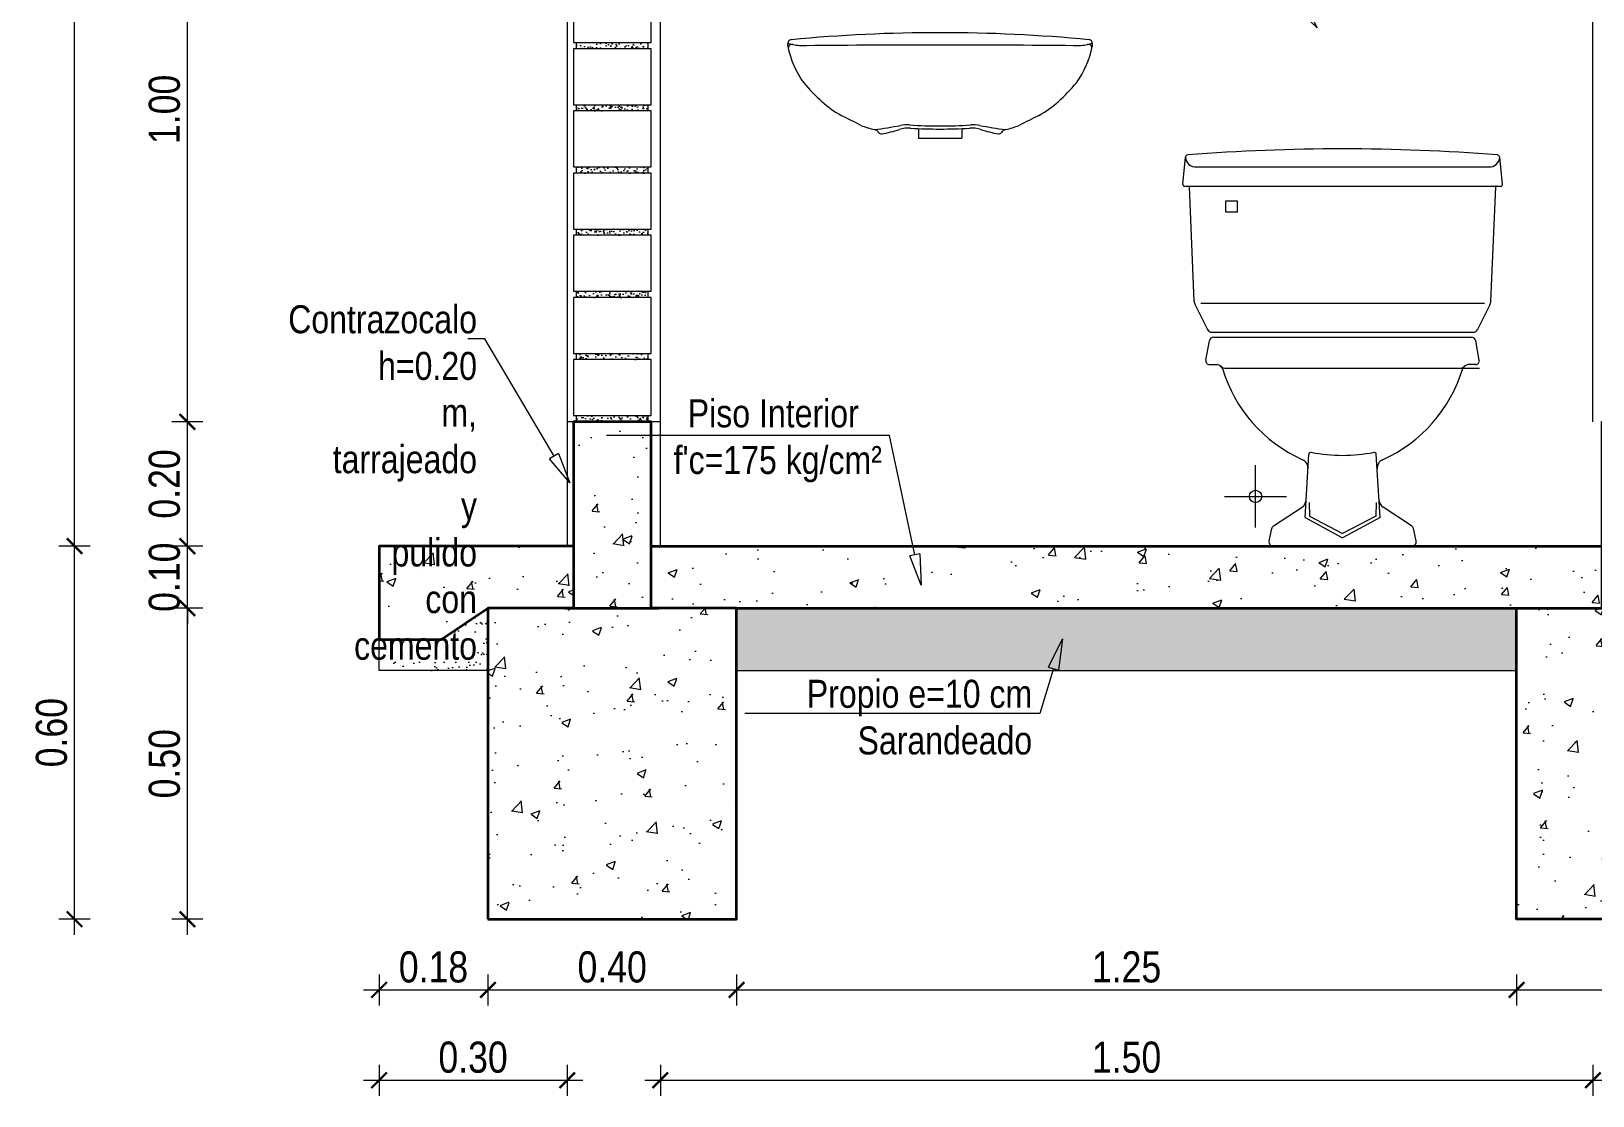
# Model space of a CAD drawing. Header units: metres. Extents: x 115.1 to 149.6, y 26.3 to 56.6.
# Drawn here: x 116.178 to 118.69, y 46.365 to 48.077 of the extents above; entities that cross this region are included whole.
import ezdxf
from ezdxf import colors
from ezdxf.entities.mleader import LeaderData, LeaderLine
from ezdxf.math import Vec2, Vec3

# ---------------------------------------------------------------- set-up
doc = ezdxf.new("R2010")
doc.units = ezdxf.units.M
doc.layers.get('0').update_dxf_attribs({"color": 250})
doc.layers.get('Defpoints').update_dxf_attribs({"color": 30, "lineweight": 9})
for name, color, linetype, lineweight in [('-Achurado', 251, 'Continuous', 5), ('-Acotado', 251, 'Continuous', 5), ('-Corte', 7, 'Continuous', 35), ('-Ladrillo', 34, 'Continuous', 9), ('-Vista', 148, 'Continuous', 9), ('sanitarios', 134, 'Continuous', 15)]:
    doc.layers.add(name, color=color, linetype=linetype, lineweight=lineweight)
doc.layers.add('A_50_CotasExter', color=253, linetype='Continuous')
doc.styles.add('-Arial Narrow', font='ARIALN.TTF')
doc.dimstyles.new('Esc 1_20n', dxfattribs={"dimscale": 0.02, "dimtxt": 2, "dimasz": 1, "dimexe": 1, "dimexo": 1, "dimgap": 0.45, "dimtad": 1, "dimtoh": 1, "dimzin": 3, "dimdsep": 46, "dimtxsty": '-Arial Narrow', "dimblk": 'ARCHTICK', "dimcen": 1, "dimdle": 1, "dimclrd": 252, "dimclre": 252, "dimclrt": 252, "dimadec": 0, "dimazin": 0, "dimtfac": 1, "dimtix": 1, "dimtmove": 1, "dimatfit": 2, "dimldrblk": 'ARCHTICK', "dimfxl": 1, "dimfxlon": 1, "dimtolj": 2, "dimlwd": 5, "dimlwe": 5, "dimarcsym": 0})

# ---------------------------------------------------------------- blocks, each defined once
blk = doc.blocks.new('Ladrillo de Canto')
at = {"layer": '-Achurado', "ltscale": 0.009}
h = blk.add_hatch(dxfattribs=at)
h.set_pattern_fill('AR-CONC', color=256, scale=0.0001)
h.paths.add_polyline_path([(0.0575, 0.01), (-0.0575, 0.01), (-0.0575, 0), (0.0575, 0)])
at = {"layer": '-Ladrillo', "lineweight": 5}
for p, q in [((-0.0625, 0.1), (0.0625, 0.1)), ((-0.0625, 0.01), (-0.0625, 0.1)), ((0.0625, 0.1), (0.0625, 0.01)), ((0.0625, 0.01), (-0.0625, 0.01))]:
    blk.add_line(p, q, dxfattribs=at)
blk.add_lwpolyline([(0.0575, 0.01), (-0.0575, 0.01), (-0.0575, 0), (0.0575, 0)], close=True, dxfattribs=at)
blk = doc.blocks.new('*U276')
at = {"layer": '-Acotado', "xscale": -1}
blk.add_blockref('Ladrillo de Canto', (0, -0.05), dxfattribs=at)
blk = doc.blocks.new('*U277')
at = {"layer": '-Acotado', "color": 0, "linetype": 'ByBlock', "lineweight": -2, "transparency": 16777216}
for p in [(0, 1.9), (0, 1.8)]:
    blk.add_blockref('*U276', p, dxfattribs=at)
at = {"layer": '-Acotado', "color": 0, "linetype": 'ByBlock', "lineweight": -2}
for p in [(0, 1.7), (0, 1.6), (0, 1.5), (0, 1.4), (0, 1.3), (0, 1.2), (0, 1.1), (0, 1), (0, 0.9), (0, 0.8), (0, 0.7), (0, 0.6), (0, 0.5), (0, 0.4), (0, 0.3), (0, 0.2), (0, 0.1), (0, 0)]:
    blk.add_blockref('*U276', p, dxfattribs=at)
blk = doc.blocks.new('_ClosedBlank')
at = {"color": 0, "linetype": 'ByBlock', "lineweight": -2}
for p, q in [((-1, 0.167), (0, 0)), ((-1, 0.167), (-1, -0.167)), ((0, 0), (-1, -0.167))]:
    blk.add_line(p, q, dxfattribs=at)
blk = doc.blocks.new('_ArchTick')
at = {"color": 0, "linetype": 'ByBlock', "const_width": 0.15}
blk.add_lwpolyline([(-0.5, -0.5), (0.5, 0.5)], dxfattribs=at)
blk = doc.blocks.new('*D278')
at = {"layer": 'A_50_CotasExter', "color": 252, "lineweight": 5, "transparency": 16777216}
for p, q in [((116.7372, 46.5603), (116.7372, 46.5103)), ((116.9122, 46.5603), (116.9122, 46.5103)), ((116.7122, 46.5353), (116.9372, 46.5353))]:
    blk.add_line(p, q, dxfattribs=at)
at = {"layer": 'Defpoints', "color": 0, "transparency": 16777216}
for p in [(116.7372, 47.2491), (116.9122, 47.2491), (116.9122, 46.5353)]:
    blk.add_point(p, dxfattribs=at)
at = {"layer": 'A_50_CotasExter', "color": 252, "lineweight": 5, "transparency": 16777216, "xscale": 0.025, "yscale": 0.025, "zscale": 0.025, "rotation": 180}
blk.add_blockref('_ArchTick', (116.7372, 46.5353), dxfattribs=at)
at = {"layer": 'A_50_CotasExter', "color": 252, "lineweight": 5, "transparency": 16777216, "xscale": 0.025, "yscale": 0.025, "zscale": 0.025}
blk.add_blockref('_ArchTick', (116.9122, 46.5353), dxfattribs=at)
at = {"layer": 'A_50_CotasExter', "color": 252, "transparency": 16777216, "insert": (116.8247, 46.572), "char_height": 0.05, "attachment_point": 5, "style": '-Arial Narrow'}
blk.add_mtext('\\A2;0.18', dxfattribs=at)
blk = doc.blocks.new('*D279')
at = {"layer": 'A_50_CotasExter', "color": 252, "lineweight": 5, "transparency": 16777216}
for p, q in [((116.9122, 46.5603), (116.9122, 46.5103)), ((117.3122, 46.5603), (117.3122, 46.5103)), ((116.8872, 46.5353), (117.3372, 46.5353))]:
    blk.add_line(p, q, dxfattribs=at)
at = {"layer": 'Defpoints', "color": 0, "transparency": 16777216}
for p in [(116.9122, 47.2491), (117.3122, 46.6491), (117.3122, 46.5353)]:
    blk.add_point(p, dxfattribs=at)
at = {"layer": 'A_50_CotasExter', "color": 252, "lineweight": 5, "transparency": 16777216, "xscale": 0.025, "yscale": 0.025, "zscale": 0.025, "rotation": 180}
blk.add_blockref('_ArchTick', (116.9122, 46.5353), dxfattribs=at)
at = {"layer": 'A_50_CotasExter', "color": 252, "lineweight": 5, "transparency": 16777216, "xscale": 0.025, "yscale": 0.025, "zscale": 0.025}
blk.add_blockref('_ArchTick', (117.3122, 46.5353), dxfattribs=at)
at = {"layer": 'A_50_CotasExter', "color": 252, "transparency": 16777216, "insert": (117.1122, 46.572), "char_height": 0.05, "attachment_point": 5, "style": '-Arial Narrow'}
blk.add_mtext('\\A2;0.40', dxfattribs=at)
blk = doc.blocks.new('*D280')
at = {"layer": 'A_50_CotasExter', "color": 252, "lineweight": 5, "transparency": 16777216}
for p, q in [((118.5672, 46.5603), (118.5672, 46.5103)), ((118.9672, 46.5603), (118.9672, 46.5103)), ((118.5422, 46.5353), (118.9922, 46.5353))]:
    blk.add_line(p, q, dxfattribs=at)
at = {"layer": 'Defpoints', "color": 0, "transparency": 16777216}
for p in [(118.5672, 46.6491), (118.9672, 46.6491), (118.9672, 46.5353)]:
    blk.add_point(p, dxfattribs=at)
at = {"layer": 'A_50_CotasExter', "color": 252, "lineweight": 5, "transparency": 16777216, "xscale": 0.025, "yscale": 0.025, "zscale": 0.025, "rotation": 180}
blk.add_blockref('_ArchTick', (118.5672, 46.5353), dxfattribs=at)
at = {"layer": 'A_50_CotasExter', "color": 252, "lineweight": 5, "transparency": 16777216, "xscale": 0.025, "yscale": 0.025, "zscale": 0.025}
blk.add_blockref('_ArchTick', (118.9672, 46.5353), dxfattribs=at)
at = {"layer": 'A_50_CotasExter', "color": 252, "transparency": 16777216, "insert": (118.7672, 46.572), "char_height": 0.05, "attachment_point": 5, "style": '-Arial Narrow'}
blk.add_mtext('\\A2;0.40', dxfattribs=at)
blk = doc.blocks.new('*D281')
at = {"layer": 'A_50_CotasExter', "color": 252, "lineweight": 5, "transparency": 16777216}
for p, q in [((116.7372, 46.415), (116.7372, 46.365)), ((117.0397, 46.415), (117.0397, 46.365)), ((116.7122, 46.39), (117.0647, 46.39))]:
    blk.add_line(p, q, dxfattribs=at)
at = {"layer": 'Defpoints', "color": 0, "transparency": 16777216}
for p in [(116.7372, 47.2491), (117.0397, 47.2491), (117.0397, 46.39)]:
    blk.add_point(p, dxfattribs=at)
at = {"layer": 'A_50_CotasExter', "color": 252, "lineweight": 5, "transparency": 16777216, "xscale": 0.025, "yscale": 0.025, "zscale": 0.025, "rotation": 180}
blk.add_blockref('_ArchTick', (116.7372, 46.39), dxfattribs=at)
at = {"layer": 'A_50_CotasExter', "color": 252, "lineweight": 5, "transparency": 16777216, "xscale": 0.025, "yscale": 0.025, "zscale": 0.025}
blk.add_blockref('_ArchTick', (117.0397, 46.39), dxfattribs=at)
at = {"layer": 'A_50_CotasExter', "color": 252, "transparency": 16777216, "insert": (116.8884, 46.4268), "char_height": 0.05, "attachment_point": 5, "style": '-Arial Narrow'}
blk.add_mtext('\\A2;0.30', dxfattribs=at)
blk = doc.blocks.new('*D282')
at = {"layer": 'A_50_CotasExter', "color": 252, "lineweight": 5, "transparency": 16777216}
for p, q in [((118.6897, 46.415), (118.6897, 46.365)), ((118.8397, 46.415), (118.8397, 46.365)), ((118.6647, 46.39), (118.8647, 46.39))]:
    blk.add_line(p, q, dxfattribs=at)
at = {"layer": 'Defpoints', "color": 0, "transparency": 16777216}
for p in [(118.6897, 47.2491), (118.8397, 47.2491), (118.8397, 46.39)]:
    blk.add_point(p, dxfattribs=at)
at = {"layer": 'A_50_CotasExter', "color": 252, "lineweight": 5, "transparency": 16777216, "xscale": 0.025, "yscale": 0.025, "zscale": 0.025}
for p, rotation in [((118.6897, 46.39), 179.9999992229521), ((118.8397, 46.39), 359.9999992229521)]:
    blk.add_blockref('_ArchTick', p, dxfattribs=dict(at, rotation=rotation))
at = {"layer": 'A_50_CotasExter', "color": 252, "transparency": 16777216, "insert": (118.7647, 46.4268), "char_height": 0.05, "attachment_point": 5, "rotation": 360, "style": '-Arial Narrow'}
blk.add_mtext('\\A2;0.15', dxfattribs=at)
blk = doc.blocks.new('*D283')
at = {"layer": 'A_50_CotasExter', "color": 252, "lineweight": 5, "transparency": 16777216}
for p, q in [((117.1897, 46.415), (117.1897, 46.365)), ((118.6897, 46.415), (118.6897, 46.365)), ((117.1647, 46.39), (118.7147, 46.39))]:
    blk.add_line(p, q, dxfattribs=at)
at = {"layer": 'Defpoints', "color": 0, "transparency": 16777216}
for p in [(117.1897, 47.2491), (118.6897, 47.2491), (118.6897, 46.39)]:
    blk.add_point(p, dxfattribs=at)
at = {"layer": 'A_50_CotasExter', "color": 252, "lineweight": 5, "transparency": 16777216, "xscale": 0.025, "yscale": 0.025, "zscale": 0.025}
for p, rotation in [((117.1897, 46.39), 179.9999992229524), ((118.6897, 46.39), 359.9999992229523)]:
    blk.add_blockref('_ArchTick', p, dxfattribs=dict(at, rotation=rotation))
at = {"layer": 'A_50_CotasExter', "color": 252, "transparency": 16777216, "insert": (117.9397, 46.4268), "char_height": 0.05, "attachment_point": 5, "rotation": 360, "style": '-Arial Narrow'}
blk.add_mtext('\\A2;1.50', dxfattribs=at)
blk = doc.blocks.new('*D284')
at = {"layer": 'A_50_CotasExter', "color": 252, "lineweight": 5, "transparency": 16777216}
for p, q in [((117.3122, 46.5603), (117.3122, 46.5103)), ((118.5672, 46.5603), (118.5672, 46.5103)), ((117.2872, 46.5353), (118.5922, 46.5353))]:
    blk.add_line(p, q, dxfattribs=at)
at = {"layer": 'Defpoints', "color": 0, "transparency": 16777216}
for p in [(117.3122, 46.6491), (118.5672, 46.6491), (118.5672, 46.5353)]:
    blk.add_point(p, dxfattribs=at)
at = {"layer": 'A_50_CotasExter', "color": 252, "lineweight": 5, "transparency": 16777216, "xscale": 0.025, "yscale": 0.025, "zscale": 0.025, "rotation": 180}
blk.add_blockref('_ArchTick', (117.3122, 46.5353), dxfattribs=at)
at = {"layer": 'A_50_CotasExter', "color": 252, "lineweight": 5, "transparency": 16777216, "xscale": 0.025, "yscale": 0.025, "zscale": 0.025}
blk.add_blockref('_ArchTick', (118.5672, 46.5353), dxfattribs=at)
at = {"layer": 'A_50_CotasExter', "color": 252, "transparency": 16777216, "insert": (117.9397, 46.572), "char_height": 0.05, "attachment_point": 5, "style": '-Arial Narrow'}
blk.add_mtext('\\A2;1.25', dxfattribs=at)
blk = doc.blocks.new('*D299')
at = {"layer": 'A_50_CotasExter', "color": 252, "lineweight": 5, "transparency": 16777216}
for p, q in [((116.4288, 46.6241), (116.4288, 47.1741)), ((116.4538, 47.1491), (116.4038, 47.1491)), ((116.4538, 46.6491), (116.4038, 46.6491))]:
    blk.add_line(p, q, dxfattribs=at)
at = {"layer": 'Defpoints', "color": 0, "transparency": 16777216}
for p in [(116.4288, 47.1491), (116.9122, 47.1491), (116.9122, 46.6491)]:
    blk.add_point(p, dxfattribs=at)
at = {"layer": 'A_50_CotasExter', "color": 252, "lineweight": 5, "transparency": 16777216, "xscale": 0.025, "yscale": 0.025, "zscale": 0.025}
for p, rotation in [((116.4288, 47.1491), 90), ((116.4288, 46.6491), 270)]:
    blk.add_blockref('_ArchTick', p, dxfattribs=dict(at, rotation=rotation))
at = {"layer": 'A_50_CotasExter', "color": 252, "transparency": 16777216, "insert": (116.392, 46.8991), "char_height": 0.05, "attachment_point": 5, "rotation": 90, "style": '-Arial Narrow'}
blk.add_mtext('\\A2;0.50', dxfattribs=at)
blk = doc.blocks.new('*D300')
at = {"layer": 'A_50_CotasExter', "color": 252, "lineweight": 5, "transparency": 16777216}
for p, q in [((116.4288, 47.2491), (116.4288, 47.2741)), ((116.4538, 47.2491), (116.4038, 47.2491)), ((116.4288, 47.1491), (116.4288, 47.2491)), ((116.4538, 47.1491), (116.4038, 47.1491)), ((116.4288, 47.1491), (116.4288, 47.1241))]:
    blk.add_line(p, q, dxfattribs=at)
at = {"layer": 'Defpoints', "color": 0, "transparency": 16777216}
for p in [(116.4288, 47.2491), (116.7372, 47.2491), (116.9122, 47.1491)]:
    blk.add_point(p, dxfattribs=at)
at = {"layer": 'A_50_CotasExter', "color": 252, "lineweight": 5, "transparency": 16777216, "xscale": 0.025, "yscale": 0.025, "zscale": 0.025}
for p, rotation in [((116.4288, 47.2491), 270), ((116.4288, 47.1491), 90)]:
    blk.add_blockref('_ArchTick', p, dxfattribs=dict(at, rotation=rotation))
at = {"layer": 'A_50_CotasExter', "color": 252, "transparency": 16777216, "insert": (116.392, 47.1991), "char_height": 0.05, "attachment_point": 5, "rotation": 90, "style": '-Arial Narrow'}
blk.add_mtext('\\A2;0.10', dxfattribs=at)
blk = doc.blocks.new('*D301')
at = {"layer": 'A_50_CotasExter', "color": 252, "lineweight": 5, "transparency": 16777216}
for p, q in [((116.4288, 47.2241), (116.4288, 47.4741)), ((116.4538, 47.4491), (116.4038, 47.4491)), ((116.4538, 47.2491), (116.4038, 47.2491))]:
    blk.add_line(p, q, dxfattribs=at)
at = {"layer": 'Defpoints', "color": 0, "transparency": 16777216}
for p in [(116.4288, 47.4491), (117.0397, 47.4491), (116.7372, 47.2491)]:
    blk.add_point(p, dxfattribs=at)
at = {"layer": 'A_50_CotasExter', "color": 252, "lineweight": 5, "transparency": 16777216, "xscale": 0.025, "yscale": 0.025, "zscale": 0.025}
for p, rotation in [((116.4288, 47.4491), 90), ((116.4288, 47.2491), 270)]:
    blk.add_blockref('_ArchTick', p, dxfattribs=dict(at, rotation=rotation))
at = {"layer": 'A_50_CotasExter', "color": 252, "transparency": 16777216, "insert": (116.392, 47.3491), "char_height": 0.05, "attachment_point": 5, "rotation": 90, "style": '-Arial Narrow'}
blk.add_mtext('\\A2;0.20', dxfattribs=at)
blk = doc.blocks.new('*D302')
at = {"layer": 'A_50_CotasExter', "color": 252, "lineweight": 5, "transparency": 16777216}
for p, q in [((116.4288, 47.4241), (116.4288, 48.4791)), ((116.4538, 48.4541), (116.4038, 48.4541)), ((116.4538, 47.4491), (116.4038, 47.4491))]:
    blk.add_line(p, q, dxfattribs=at)
at = {"layer": 'Defpoints', "color": 0, "transparency": 16777216}
for p in [(116.4288, 48.4541), (117.1897, 48.4541), (117.0397, 47.4491)]:
    blk.add_point(p, dxfattribs=at)
at = {"layer": 'A_50_CotasExter', "color": 252, "lineweight": 5, "transparency": 16777216, "xscale": 0.025, "yscale": 0.025, "zscale": 0.025}
for p, rotation in [((116.4288, 48.4541), 90), ((116.4288, 47.4491), 270)]:
    blk.add_blockref('_ArchTick', p, dxfattribs=dict(at, rotation=rotation))
at = {"layer": 'A_50_CotasExter', "color": 252, "transparency": 16777216, "insert": (116.392, 47.9516), "char_height": 0.05, "attachment_point": 5, "rotation": 90, "style": '-Arial Narrow'}
blk.add_mtext('\\A2;1.00', dxfattribs=at)
blk = doc.blocks.new('*D305')
at = {"layer": 'A_50_CotasExter', "color": 252, "lineweight": 5, "transparency": 16777216}
for p, q in [((116.2472, 46.6241), (116.2472, 47.2741)), ((116.2722, 47.2491), (116.2222, 47.2491)), ((116.2722, 46.6491), (116.2222, 46.6491))]:
    blk.add_line(p, q, dxfattribs=at)
at = {"layer": 'Defpoints', "color": 0, "transparency": 16777216}
for p in [(116.2472, 47.2491), (116.9122, 47.2491), (116.9122, 46.6491)]:
    blk.add_point(p, dxfattribs=at)
at = {"layer": 'A_50_CotasExter', "color": 252, "lineweight": 5, "transparency": 16777216, "xscale": 0.025, "yscale": 0.025, "zscale": 0.025}
for p, rotation in [((116.2472, 47.2491), 90), ((116.2472, 46.6491), 270)]:
    blk.add_blockref('_ArchTick', p, dxfattribs=dict(at, rotation=rotation))
at = {"layer": 'A_50_CotasExter', "color": 252, "transparency": 16777216, "insert": (116.2104, 46.9491), "char_height": 0.05, "attachment_point": 5, "rotation": 90, "style": '-Arial Narrow'}
blk.add_mtext('\\A2;0.60', dxfattribs=at)
blk = doc.blocks.new('*D306')
at = {"layer": 'A_50_CotasExter', "color": 252, "lineweight": 5, "transparency": 16777216}
for p, q in [((116.2472, 47.2241), (116.2472, 49.6507)), ((116.2722, 49.6257), (116.2222, 49.6257)), ((116.2722, 47.2491), (116.2222, 47.2491))]:
    blk.add_line(p, q, dxfattribs=at)
at = {"layer": 'Defpoints', "color": 0, "transparency": 16777216}
for p in [(116.2472, 49.6257), (117.0492, 49.6257), (116.9122, 47.2491)]:
    blk.add_point(p, dxfattribs=at)
at = {"layer": 'A_50_CotasExter', "color": 252, "lineweight": 5, "transparency": 16777216, "xscale": 0.025, "yscale": 0.025, "zscale": 0.025}
for p, rotation in [((116.2472, 49.6257), 90), ((116.2472, 47.2491), 270)]:
    blk.add_blockref('_ArchTick', p, dxfattribs=dict(at, rotation=rotation))
at = {"layer": 'A_50_CotasExter', "color": 252, "transparency": 16777216, "insert": (116.2104, 48.4374), "char_height": 0.05, "attachment_point": 5, "rotation": 90, "style": '-Arial Narrow'}
blk.add_mtext('\\A2;2.38', dxfattribs=at)

msp = doc.modelspace()

# ---------------------------------------------------------------- hatches: boundary and pattern name
at = {"layer": '-Achurado', "lineweight": 5}
h = msp.add_hatch(dxfattribs=at)
h.set_pattern_fill('AR-SAND', color=256, scale=0.0005)
h.set_pattern_definition([(37.5, (-8.292176, -21.277436), (-0.0008000156, 0.024470662), [0, -0.019304, 0, -0.02159, 0, -0.0206375]), (7.5, (-8.292176, -21.277436), (0.022476164, 0.035841255), [0, -0.010414, 0, -0.017399, 0, -0.0066675]), (327.5, (-8.307797, -21.277436), (0.0395496185, 7.18592e-05), [0, -0.00635, 0, -0.02286, 0, -0.029845]), (317.5, (-8.307797, -21.277436), (0.038177823, 0.011146466), [0, -0.003175, 0, -0.014986, 0, -0.017145])])
h.paths.add_polyline_path([(116.9122, 47.0491), (116.9122, 47.1491), (116.8372, 47.0991), (116.7372, 47.0991), (116.7372, 47.0491)])
h = msp.add_hatch(dxfattribs=at)
h.set_pattern_fill('AR-SAND', color=256, scale=0.0005)
h.set_pattern_definition([(37.5, (-6.634068, -21.277436), (-0.0008000156, 0.024470662), [0, -0.019304, 0, -0.02159, 0, -0.0206375]), (7.5, (-6.634068, -21.277436), (0.022476164, 0.035841255), [0, -0.010414, 0, -0.017399, 0, -0.0066675]), (327.5, (-6.649689, -21.277436), (0.0395496185, 7.18592e-05), [0, -0.00635, 0, -0.02286, 0, -0.029845]), (317.5, (-6.64969, -21.277436), (0.038177823, 0.011146466), [0, -0.003175, 0, -0.014986, 0, -0.017145])])
h.paths.add_polyline_path([(118.5672, 47.0491), (118.5672, 47.1491), (117.3122, 47.1491), (117.3122, 47.0491)])
at = {"lineweight": 5, "true_color": 0x636466}
h = msp.add_hatch(dxfattribs=at)
h.set_pattern_fill('AR-CONC', color=251, scale=0.0008)
h.set_pattern_definition([(50, (-1129.98228, -452.02318), (0.145747735, -0.012751268), [0.01524, -0.16764]), (355, (-1129.98228, -452.02318), (-0.028194737, 0.152845476), [0.012192, -0.134112467]), (100.451445, (-1129.97013, -452.02425), (0.117552998, 0.140094202), [0.012952007, -0.142472196]), (46.1842, (-1129.98228, -451.98254), (0.216863233, -0.033633862), [0.02286, -0.25146]), (96.635558, (-1129.9642, -451.98535), (0.189923307, 0.1979409), [0.01942802, -0.213708487]), (351.184151, (-1129.98228, -451.98254), (0.189923307, 0.1979409), [0.018287974, -0.201167786]), (21, (-1129.96196, -451.9927), (0.121291513, -0.081812159), [0.01524, -0.16764]), (326, (-1129.96196, -451.9927), (0.049441623, 0.147350373), [0.012192, -0.134112]), (71.451445, (-1129.95185, -451.99952), (0.170733135, 0.065538215), [0.012952007, -0.14247195]), (37.5, (-1129.982275, -452.023185), (0.0024708826, 0.067644031), [0, -0.1324864, 0, -0.136144, 0, -0.13462]), (7.5, (-1129.982275, -452.023185), (0.05345573, 0.08014446), [0, -0.0776224, 0, -0.1294384, 0, -0.051308]), (327.5, (-1130.02759, -452.023185), (0.1084724761, -0.0045829952), [0, -0.0508, 0, -0.158496, 0, -0.210312]), (317.5, (-1130.04791, -452.023185), (0.118503345, 0.020341193), [0, -0.06604, 0, -0.1052576, 0, -0.149352])])
h.paths.add_polyline_path([(117.0497, 47.4491), (117.0497, 47.1491), (116.9134, 47.1491), (116.9134, 46.6491), (117.3122, 46.6491), (117.3122, 47.1491), (117.1747, 47.1491), (117.1747, 47.4491)])
h = msp.add_hatch(dxfattribs=at)
h.set_pattern_fill('AR-CONC', color=251, scale=0.0008)
h.set_pattern_definition([(50, (-1129.12418, -452.02318), (0.145747735, -0.012751268), [0.01524, -0.16764]), (355, (-1129.12418, -452.02318), (-0.028194737, 0.152845476), [0.012192, -0.134112467]), (100.451445, (-1129.11203, -452.02425), (0.117552998, 0.140094202), [0.012952007, -0.142472196]), (46.1842, (-1129.12418, -451.98254), (0.216863233, -0.033633862), [0.02286, -0.25146]), (96.635558, (-1129.1061, -451.98535), (0.189923307, 0.1979409), [0.01942802, -0.213708487]), (351.184151, (-1129.12418, -451.98254), (0.189923307, 0.1979409), [0.018287974, -0.201167786]), (21, (-1129.10386, -451.9927), (0.121291513, -0.081812159), [0.01524, -0.16764]), (326, (-1129.10386, -451.9927), (0.049441623, 0.147350373), [0.012192, -0.134112]), (71.451445, (-1129.09375, -451.99952), (0.170733135, 0.065538215), [0.012952007, -0.14247195]), (37.5, (-1129.12418, -452.023185), (0.0024708826, 0.067644031), [0, -0.1324864, 0, -0.136144, 0, -0.13462]), (7.5, (-1129.12418, -452.023185), (0.05345573, 0.08014446), [0, -0.0776224, 0, -0.1294384, 0, -0.051308]), (327.5, (-1129.16949, -452.023185), (0.1084724761, -0.0045829952), [0, -0.0508, 0, -0.158496, 0, -0.210312]), (317.5, (-1129.18981, -452.023185), (0.118503345, 0.020341193), [0, -0.06604, 0, -0.1052576, 0, -0.149352])])
h.paths.add_polyline_path([(118.8297, 47.4491), (118.8297, 47.1491), (118.966, 47.1491), (118.966, 46.6491), (118.5672, 46.6491), (118.5672, 47.1491), (118.7047, 47.1491), (118.7047, 47.4491)])
h = msp.add_hatch(dxfattribs=at)
h.set_pattern_fill('AR-CONC', color=251, scale=0.0008)
h.set_pattern_definition([(50, (-1093.44063, -448.445), (0.145747735, -0.012751268), [0.01524, -0.16764]), (355, (-1093.44063, -448.445), (-0.028194737, 0.152845476), [0.012192, -0.134112467]), (100.451445, (-1093.42849, -448.44606), (0.117552998, 0.140094202), [0.012952007, -0.142472196]), (46.1842, (-1093.44063, -448.40436), (0.216863233, -0.033633862), [0.02286, -0.25146]), (96.635558, (-1093.42256, -448.40716), (0.189923307, 0.1979409), [0.01942802, -0.213708487]), (351.184151, (-1093.44063, -448.40436), (0.189923307, 0.1979409), [0.018287974, -0.201167786]), (21, (-1093.42031, -448.41452), (0.121291513, -0.081812159), [0.01524, -0.16764]), (326, (-1093.42031, -448.41452), (0.049441623, 0.147350373), [0.012192, -0.134112]), (71.451445, (-1093.4102, -448.42134), (0.170733135, 0.065538215), [0.012952007, -0.14247195]), (37.5, (-1093.440633, -448.445), (0.0024708826, 0.067644031), [0, -0.1324864, 0, -0.136144, 0, -0.13462]), (7.5, (-1093.44063, -448.445), (0.05345573, 0.08014446), [0, -0.0776224, 0, -0.1294384, 0, -0.051308]), (327.5, (-1093.485947, -448.445), (0.1084724761, -0.0045829952), [0, -0.0508, 0, -0.158496, 0, -0.210312]), (317.5, (-1093.50627, -448.445), (0.118503345, 0.020341193), [0, -0.06604, 0, -0.1052576, 0, -0.149352])])
h.paths.add_polyline_path([(117.0497, 47.2491), (116.7372, 47.2491), (116.7372, 47.0991), (116.8372, 47.0991), (116.9122, 47.1491), (117.0497, 47.1491)])
h = msp.add_hatch(dxfattribs=at)
h.set_pattern_fill('AR-CONC', color=251, scale=0.0008)
h.set_pattern_definition([(50, (-6.63407, -21.27744), (0.14574774, -0.01275127), [0.01524, -0.16764]), (355, (-6.63407, -21.27744), (-0.02819474, 0.15284548), [0.012192, -0.13411247]), (100.45144, (-6.62192, -21.2785), (0.117553, 0.1400942), [0.012952, -0.1424722]), (46.1842, (-6.63407, -21.2368), (0.21686323, -0.03363386), [0.02286, -0.25146]), (96.63556, (-6.616, -21.2396), (0.1899233, 0.1979409), [0.01942802, -0.2137085]), (351.18415, (-6.63407, -21.2368), (0.1899233, 0.1979409), [0.01828797, -0.2011678]), (21, (-6.61375, -21.24696), (0.12129151, -0.08181216), [0.01524, -0.16764]), (326, (-6.61375, -21.24696), (0.04944162, 0.14735037), [0.012192, -0.134112]), (71.45144, (-6.60364, -21.25377), (0.17073314, 0.06553822), [0.012952, -0.14247195]), (37.5, (-6.63407, -21.277436), (0.002470883, 0.067644031), [0, -0.1324864, 0, -0.136144, 0, -0.13462]), (7.5, (-6.63407, -21.277436), (0.05345573, 0.08014446), [0, -0.0776224, 0, -0.1294384, 0, -0.051308]), (327.5, (-6.67938, -21.277436), (0.108472476, -0.004582995), [0, -0.0508, 0, -0.158496, 0, -0.210312]), (317.5, (-6.6997, -21.27744), (0.118503345, 0.02034119), [0, -0.06604, 0, -0.1052576, 0, -0.149352])])
h.paths.add_polyline_path([(118.7047, 47.1491), (118.7047, 47.2491), (117.1747, 47.2491), (117.1747, 47.1491)])

# ---------------------------------------------------------------- linework, layer by layer
at = {"layer": '-Achurado'}
msp.add_line((117.3122, 47.0491), (118.5672, 47.0491), dxfattribs=at)
msp.add_lwpolyline([(116.9122, 47.0491), (116.7372, 47.0491), (116.7372, 47.0991)], dxfattribs=at)
at = {"layer": '-Corte', "ltscale": 0.009}
for p, q in [((117.1747, 47.2491), (118.7047, 47.2491)), ((117.0372, 47.1491), (117.1872, 47.1491)), ((117.3122, 47.1491), (118.5672, 47.1491))]:
    msp.add_line(p, q, dxfattribs=at)
for points in [[(116.9122, 46.6491), (117.3122, 46.6491), (117.3122, 47.1491), (117.1747, 47.1491), (117.1747, 47.4491), (117.0497, 47.4491), (117.0497, 47.1491), (116.9122, 47.1491), (116.9122, 46.6491)], [(118.9672, 46.6491), (118.5672, 46.6491), (118.5672, 47.1491), (118.7047, 47.1491), (118.7047, 47.4491), (118.8297, 47.4491), (118.8297, 47.1491), (118.9672, 47.1491), (118.9672, 46.6491)], [(117.0497, 47.2491), (116.7372, 47.2491), (116.7372, 47.0991), (116.8372, 47.0991), (116.9122, 47.1491)]]:
    msp.add_lwpolyline(points, dxfattribs=at)
at = {"layer": '-Vista'}
for p, q in [((117.0397, 49.4763), (117.0397, 47.4491)), ((117.1897, 47.4491), (117.1897, 49.4763)), ((118.6897, 47.4491), (118.6897, 49.2569))]:
    msp.add_line(p, q, dxfattribs=at)
for points in [[(117.0497, 47.4491), (117.0397, 47.4491), (117.0397, 47.2491)], [(117.1897, 47.2491), (117.1897, 47.4491), (117.1747, 47.4491)]]:
    msp.add_lwpolyline(points, dxfattribs=at)
at = {"layer": 'sanitarios'}
for p, q in [((117.3947, 48.0541), (117.3947, 48.0578)), ((117.8847, 48.0541), (117.8847, 48.0578)), ((117.6047, 47.9201), (117.6047, 47.9051)), ((117.6047, 47.9051), (117.6747, 47.9051)), ((117.6747, 47.9201), (117.6747, 47.9051)), ((118.03, 47.8314), (118.0344, 47.8747)), ((118.05, 47.8591), (118.5244, 47.8591)), ((118.5444, 47.8314), (118.54, 47.8747)), ((118.033, 47.8281), (118.5414, 47.8281)), ((118.0486, 47.6433), (118.0407, 47.827)), ((118.0992, 47.7861), (118.0992, 47.8046)), ((118.0992, 47.8046), (118.1177, 47.8046)), ((118.1177, 47.8046), (118.1177, 47.7861)), ((118.5258, 47.6433), (118.5336, 47.827)), ((118.1177, 47.7861), (118.0992, 47.7861)), ((118.0501, 47.6372), (118.07, 47.5975)), ((118.059, 47.6401), (118.5153, 47.6401)), ((118.5243, 47.6372), (118.5044, 47.5975)), ((118.0673, 47.5481), (118.073, 47.5793)), ((118.0771, 47.5931), (118.4972, 47.5931)), ((118.0798, 47.5851), (118.4945, 47.5851)), ((118.5071, 47.5481), (118.5014, 47.5793)), ((118.0732, 47.5411), (118.0854, 47.5411)), ((118.1, 47.5351), (118.5072, 47.5351)), ((118.5012, 47.5411), (118.4889, 47.5411)), ((118.1472, 47.2791), (118.1472, 47.3791)), ((118.227, 47.2951), (118.233, 47.3972)), ((118.3474, 47.2951), (118.3414, 47.3972)), ((118.0972, 47.3291), (118.1972, 47.3291)), ((118.1761, 47.2817), (118.2219, 47.3119)), ((118.2334, 47.3195), (118.2338, 47.2973)), ((118.341, 47.3195), (118.3406, 47.2973)), ((118.3983, 47.2817), (118.3525, 47.3119)), ((118.169, 47.2575), (118.1731, 47.2773)), ((118.227, 47.2951), (118.2872, 47.2624)), ((118.2338, 47.2973), (118.2872, 47.2695)), ((118.3406, 47.2973), (118.2872, 47.2695)), ((118.3474, 47.2951), (118.2872, 47.2624)), ((118.4054, 47.2575), (118.4013, 47.2773)), ((118.3986, 47.2491), (118.1758, 47.2491))]:
    msp.add_line(p, q, dxfattribs=at)
msp.add_circle((118.1472, 47.3291), 0.01, dxfattribs=at)
for centre, radius, start, end in [((117.4007, 48.0578), 0.006, 95.4182, 180), ((117.3969, 48.0593), 0.002, 158.102, 256.4968), ((117.4015, 48.0501), 0.006, 79.5627, 193.1752), ((117.4239, 48.1713), 0.1172, 256.4968, 259.5627), ((117.6397, 45.5379), 2.5371, 84.5818, 95.4182), ((117.4239, 48.1713), 0.1172, 259.5627, 270.3922), ((117.8555, 48.1713), 0.1172, 269.6078, 280.4373), ((117.8555, 48.1713), 0.1172, 280.4373, 283.5032), ((117.8778, 48.0501), 0.006, 346.8248, 100.4373), ((117.8787, 48.0578), 0.006, 0, 84.5818), ((117.8824, 48.0593), 0.002, 283.5032, 21.898), ((117.4007, 48.0541), 0.006, 180, 191.5951), ((117.5449, 48.0837), 0.1533, 191.5951, 215.6587), ((117.6397, 24.9421), 23.113, 89.46702, 90.53298), ((117.7344, 48.0837), 0.1533, 324.3413, 348.4049), ((117.8787, 48.0541), 0.006, 348.4049, 0), ((117.6933, 48.2286), 0.3597, 220.6507, 227.2937), ((117.586, 48.2286), 0.3597, 312.7063, 319.3493), ((117.5749, 48.1062), 0.1895, 228.5013, 240.2089), ((117.7044, 48.1062), 0.1895, 299.7911, 311.4987), ((114.6821, 42.3708), 6.2345, 63.00137, 63.3272), ((120.5972, 42.3708), 6.2345, 116.6728, 116.99863), ((117.5812, 48.1094), 0.1961, 249.4549, 256.1241), ((117.4185, 48.7768), 0.8655, 277.6814, 280.471), ((117.5313, 47.9074), 0.012, 36.8613, 76.1241), ((117.5459, 47.9184), 0.00631, 216.8613, 268.4353), ((117.4912, 48.1864), 0.2797, 281.2461, 287.265), ((117.5891, 47.8716), 0.05, 86.64, 107.265), ((117.5867, 47.8667), 0.06, 86.5017, 100.471), ((117.6397, 48.7333), 0.8083, 266.5017, 273.4983), ((117.6397, 48.7333), 0.8133, 266.64, 273.36), ((117.6903, 47.8716), 0.05, 72.735, 93.36), ((117.6926, 47.8667), 0.06, 79.529, 93.4983), ((117.8608, 48.7768), 0.8655, 259.529, 262.3186), ((117.7881, 48.1864), 0.2797, 252.735, 258.7539), ((117.7334, 47.9184), 0.00631, 271.5647, 323.1387), ((117.748, 47.9074), 0.012, 103.8759, 143.1387), ((117.6981, 48.1094), 0.1961, 283.8759, 290.5451), ((118.2872, 44.6953), 3.1928, 85.5241, 94.4759), ((118.0383, 47.8743), 0.004, 94.4759, 174.2894), ((118.0511, 47.8758), 0.0168, 183.6833, 273.6926), ((118.5233, 47.8758), 0.0168, 266.3074, 356.3167), ((118.536, 47.8743), 0.004, 5.7106, 85.5241), ((118.033, 47.8311), 0.003, 174.2894, 270), ((118.5414, 47.8311), 0.003, 270, 5.7106), ((118.0417, 47.8271), 0.001, 90, 182.4366), ((118.5327, 47.8271), 0.001, 357.5634, 90), ((118.0635, 47.6439), 0.015, 182.4366, 206.5651), ((118.5108, 47.6439), 0.015, 333.4349, 357.5634), ((118.0771, 47.6011), 0.008, 206.5651, 270), ((118.0798, 47.5781), 0.007, 90, 169.6952), ((118.4945, 47.5781), 0.007, 10.3048, 90), ((118.4972, 47.6011), 0.008, 270, 333.4349), ((118.0732, 47.5471), 0.006, 169.6952, 270), ((118.0832, 47.5289), 0.0124, 29.8813, 79.4105), ((118.1002, 47.5495), 0.0144, 226.6182, 270.887), ((118.319, 47.6024), 0.2349, 196.649, 245.8175), ((118.2554, 47.6024), 0.2349, 294.1825, 343.351), ((118.4742, 47.5495), 0.0144, 269.113, 313.3818), ((118.4912, 47.5289), 0.0124, 100.5895, 150.1187), ((118.5012, 47.5471), 0.006, 270, 10.3048), ((118.2166, 47.3744), 0.015, 356.6335, 65.8175), ((118.236, 47.397), 0.003, 78.9143, 176.6335), ((118.2872, 47.6585), 0.2634, 258.9143, 281.0857), ((118.3384, 47.397), 0.003, 3.3665, 101.0857), ((118.3578, 47.3744), 0.015, 114.1825, 183.3665), ((118.2137, 47.3244), 0.015, 303.4468, 356.6335), ((118.3607, 47.3244), 0.015, 183.3665, 236.5532), ((118.18, 47.2758), 0.007, 123.4468, 168.1579), ((118.3944, 47.2758), 0.007, 11.8421, 56.5532), ((118.1758, 47.2561), 0.007, 168.1579, 270), ((118.3986, 47.2561), 0.007, 270, 11.8421)]:
    msp.add_arc(centre, radius, start, end, dxfattribs=at)

# ---------------------------------------------------------------- block references
at = {"layer": '-Acotado'}
msp.add_blockref('*U277', (117.1122, 47.4991), dxfattribs=at)

# ---------------------------------------------------------------- dimensions: what is measured, and where the dimension line sits
at = {"layer": 'A_50_CotasExter'}
for base, p1, p2, angle, picture, middle in [((116.2472, 49.6257), (116.9122, 47.2491), (117.0492, 49.6257), 270, '*D306', (116.2104, 48.4374)), ((116.42881559, 48.45407056), (117.03966408, 47.4490706), (117.18966409, 48.45407056), 270, '*D302', (116.39203694, 47.95157058)), ((116.4288, 47.4491), (116.7372, 47.2491), (117.0397, 47.4491), 270, '*D301', (116.392, 47.3491)), ((116.4288, 47.2491), (116.9122, 47.1491), (116.7372, 47.2491), 270, '*D300', (116.392, 47.1991)), ((117.3122, 46.5353), (116.9122, 47.2491), (117.3122, 46.6491), 180, '*D279', (117.1122, 46.572)), ((118.6897, 46.39), (117.1897, 47.2491), (118.6897, 47.2491), 180, '*D283', (117.9397, 46.4268)), ((118.8397, 46.39), (118.6897, 47.2491), (118.8397, 47.2491), 180, '*D282', (118.7647, 46.4268)), ((118.9672, 46.5353), (118.5672, 46.6491), (118.9672, 46.6491), 180, '*D280', (118.7672, 46.572))]:
    dim = msp.add_linear_dim(base=base, p1=p1, p2=p2, angle=angle, dimstyle='Esc 1_20n', override={"dimscale": 0.025}, dxfattribs=at)
    dim.commit()
    dim.dimension.update_dxf_attribs({"geometry": picture, "text_midpoint": middle})
for p1, p2, distance, picture, middle in [((116.9122, 46.6491), (116.9122, 47.2491), 0.665, '*D305', (116.2104, 46.9491)), ((116.73716614, 47.2490706023), (116.91216614, 47.2490706023), -0.713811713, '*D278', (116.82466614, 46.5720375387)), ((116.7372, 47.2491), (117.0397, 47.2491), -0.859, '*D281', (116.8884, 46.4268)), ((116.9122, 46.6491), (116.9122, 47.1491), 0.4834, '*D299', (116.392, 46.8991)), ((117.31217, 46.64907), (118.56715, 46.64907), -0.11381, '*D284', (117.93966, 46.57204))]:
    dim = msp.add_aligned_dim(p1=p1, p2=p2, distance=distance, dimstyle='Esc 1_20n', override={"dimscale": 0.025}, dxfattribs=at)
    dim.commit()
    dim.dimension.update_dxf_attribs({"geometry": picture, "text_midpoint": middle})

# ---------------------------------------------------------------- leaders
at = {"layer": '-Acotado'}
ml = msp.add_multileader_mtext('Standard', dxfattribs=at)
ml.set_content('Muro interior tarrajeado con\\Pimper. y pulido C:A 1:5,\\Pe=1.5 cm, h=2.10m', color=7, style='-Arial Narrow')
ml.set_leader_properties(color=7, linetype='ByLayer', lineweight=0)
ml.set_arrow_properties(name='CLOSEDBLANK')
ml.build(insert=Vec2(0, 0))
ml.multileader.update_dxf_attribs({"has_dogleg": 0, "text_left_attachment_type": 6, "text_right_attachment_type": 6, "dogleg_length": 0, "arrow_head_size": 0.05, "scale": 0.025})
ctx = ml.context
ctx.base_point, ctx.scale, ctx.char_height, ctx.arrow_head_size, ctx.landing_gap_size, ctx.plane_origin = Vec3(117.4701, 48.2498), 0.025, 0.045, 0.05, 0.0125, Vec3(120.0809, 50.2213)
ctx.left_attachment, ctx.right_attachment, ctx.text_align_type = 6, 6, 2
notes = []
notes.append((ctx, [(1, (1, 1, 0), (118.1209, 48.2498), (-1, 0), 0, [(0, [(118.2464, 48.0826)], 0, [])])]))
ctx.mtext.insert, ctx.mtext.alignment, ctx.mtext.flow_direction = Vec3(118.1084, 48.3038), 3, 5
ml = msp.add_multileader_mtext('Standard', dxfattribs=at)
ml.set_content('Contrazocalo h=0.20 m, \\Ptarrajeado y pulido\\Pcon cemento', color=7, style='-Arial Narrow')
ml.set_leader_properties(color=7, linetype='ByLayer', lineweight=0)
ml.set_arrow_properties(name='CLOSEDBLANK')
ml.build(insert=Vec2(0, 0))
ml.multileader.update_dxf_attribs({"has_dogleg": 0, "text_left_attachment_type": 6, "text_right_attachment_type": 6, "dogleg_length": 0, "arrow_head_size": 0.05, "scale": 0.025})
ctx = ml.context
ctx.base_point, ctx.scale, ctx.char_height, ctx.arrow_head_size, ctx.landing_gap_size, ctx.plane_origin = Vec3(116.3404, 47.5825), 0.025, 0.045, 0.05, 0.0125, Vec3(113.5394, 48.4322)
ctx.left_attachment, ctx.right_attachment, ctx.text_align_type = 6, 6, 2
notes.append((ctx, [(1, (1, 1, 0), (116.9072, 47.5825), (-1, 0), 0, [(0, [(117.0442, 47.3508)], 0, [])])]))
ctx.mtext.insert, ctx.mtext.width, ctx.mtext.alignment, ctx.mtext.flow_direction = Vec3(116.8947, 47.6365), 0.573237, 3, 5
ml = msp.add_multileader_mtext('Standard', dxfattribs=at)
ml.set_content("Piso Interior\\P f'c=175 kg/cm²", color=7, style='-Arial Narrow')
ml.set_leader_properties(color=7, linetype='Continuous', lineweight=0)
ml.set_arrow_properties(name='CLOSEDBLANK')
ml.build(insert=Vec2(0, 0))
ml.multileader.update_dxf_attribs({"has_dogleg": 0, "text_left_attachment_type": 6, "text_right_attachment_type": 6, "dogleg_length": 0, "arrow_head_size": 0.05, "scale": 0.025})
ctx = ml.context
ctx.base_point, ctx.scale, ctx.char_height, ctx.arrow_head_size, ctx.landing_gap_size, ctx.plane_origin = Vec3(117.1845, 47.4269), 0.025, 0.045, 0.05, 0.0125, Vec3(118.2562, 47.7773)
ctx.left_attachment, ctx.right_attachment, ctx.text_align_type = 6, 6, 1
notes.append((ctx, [(1, (1, 1, 0), (117.5581, 47.4269), (-1, 0), 0, [(0, [(117.6095, 47.1861)], 0, [])])]))
ctx.mtext.insert, ctx.mtext.alignment, ctx.mtext.flow_direction = Vec3(117.3713, 47.4852), 2, 5
ml = msp.add_multileader_mtext('Standard', dxfattribs=at)
ml.set_content('Propio e=10 cm \\PSarandeado', color=7, style='-Arial Narrow')
ml.set_leader_properties(color=7, linetype='ByLayer', lineweight=0)
ml.set_arrow_properties(name='CLOSEDBLANK')
ml.build(insert=Vec2(0, 0))
ml.multileader.update_dxf_attribs({"has_dogleg": 0, "text_left_attachment_type": 6, "text_right_attachment_type": 6, "dogleg_length": 0, "arrow_head_size": 0.05, "scale": 0.025})
ctx = ml.context
ctx.base_point, ctx.scale, ctx.char_height, ctx.arrow_head_size, ctx.landing_gap_size, ctx.plane_origin = Vec3(117.4201, 46.9801), 0.025, 0.045, 0.05, 0.0125, Vec3(118.4663, 47.716)
ctx.left_attachment, ctx.right_attachment, ctx.text_align_type = 6, 6, 2
notes.append((ctx, [(1, (1, 1, 0), (117.8003, 46.9801), (-1, 0), 0, [(0, [(117.8364, 47.1)], 0, [])])]))
ctx.mtext.insert, ctx.mtext.alignment, ctx.mtext.flow_direction = Vec3(117.7878, 47.0341), 3, 5
for ctx, leaders in notes:
    for number, flags, end, landing, length, lines in leaders:
        leader = LeaderData()
        leader.index, (leader.has_last_leader_line, leader.has_dogleg_vector, leader.attachment_direction) = number, flags
        leader.last_leader_point, leader.dogleg_vector, leader.dogleg_length = Vec3(end), Vec3(landing), length
        for number, points, colour, breaks in lines:
            line = LeaderLine()
            line.index, line.vertices, line.color, line.breaks = number, Vec3.list(points), colors.encode_raw_color(colour), breaks
            leader.lines.append(line)
        ctx.leaders.append(leader)

doc.saveas('drawing.dxf')
